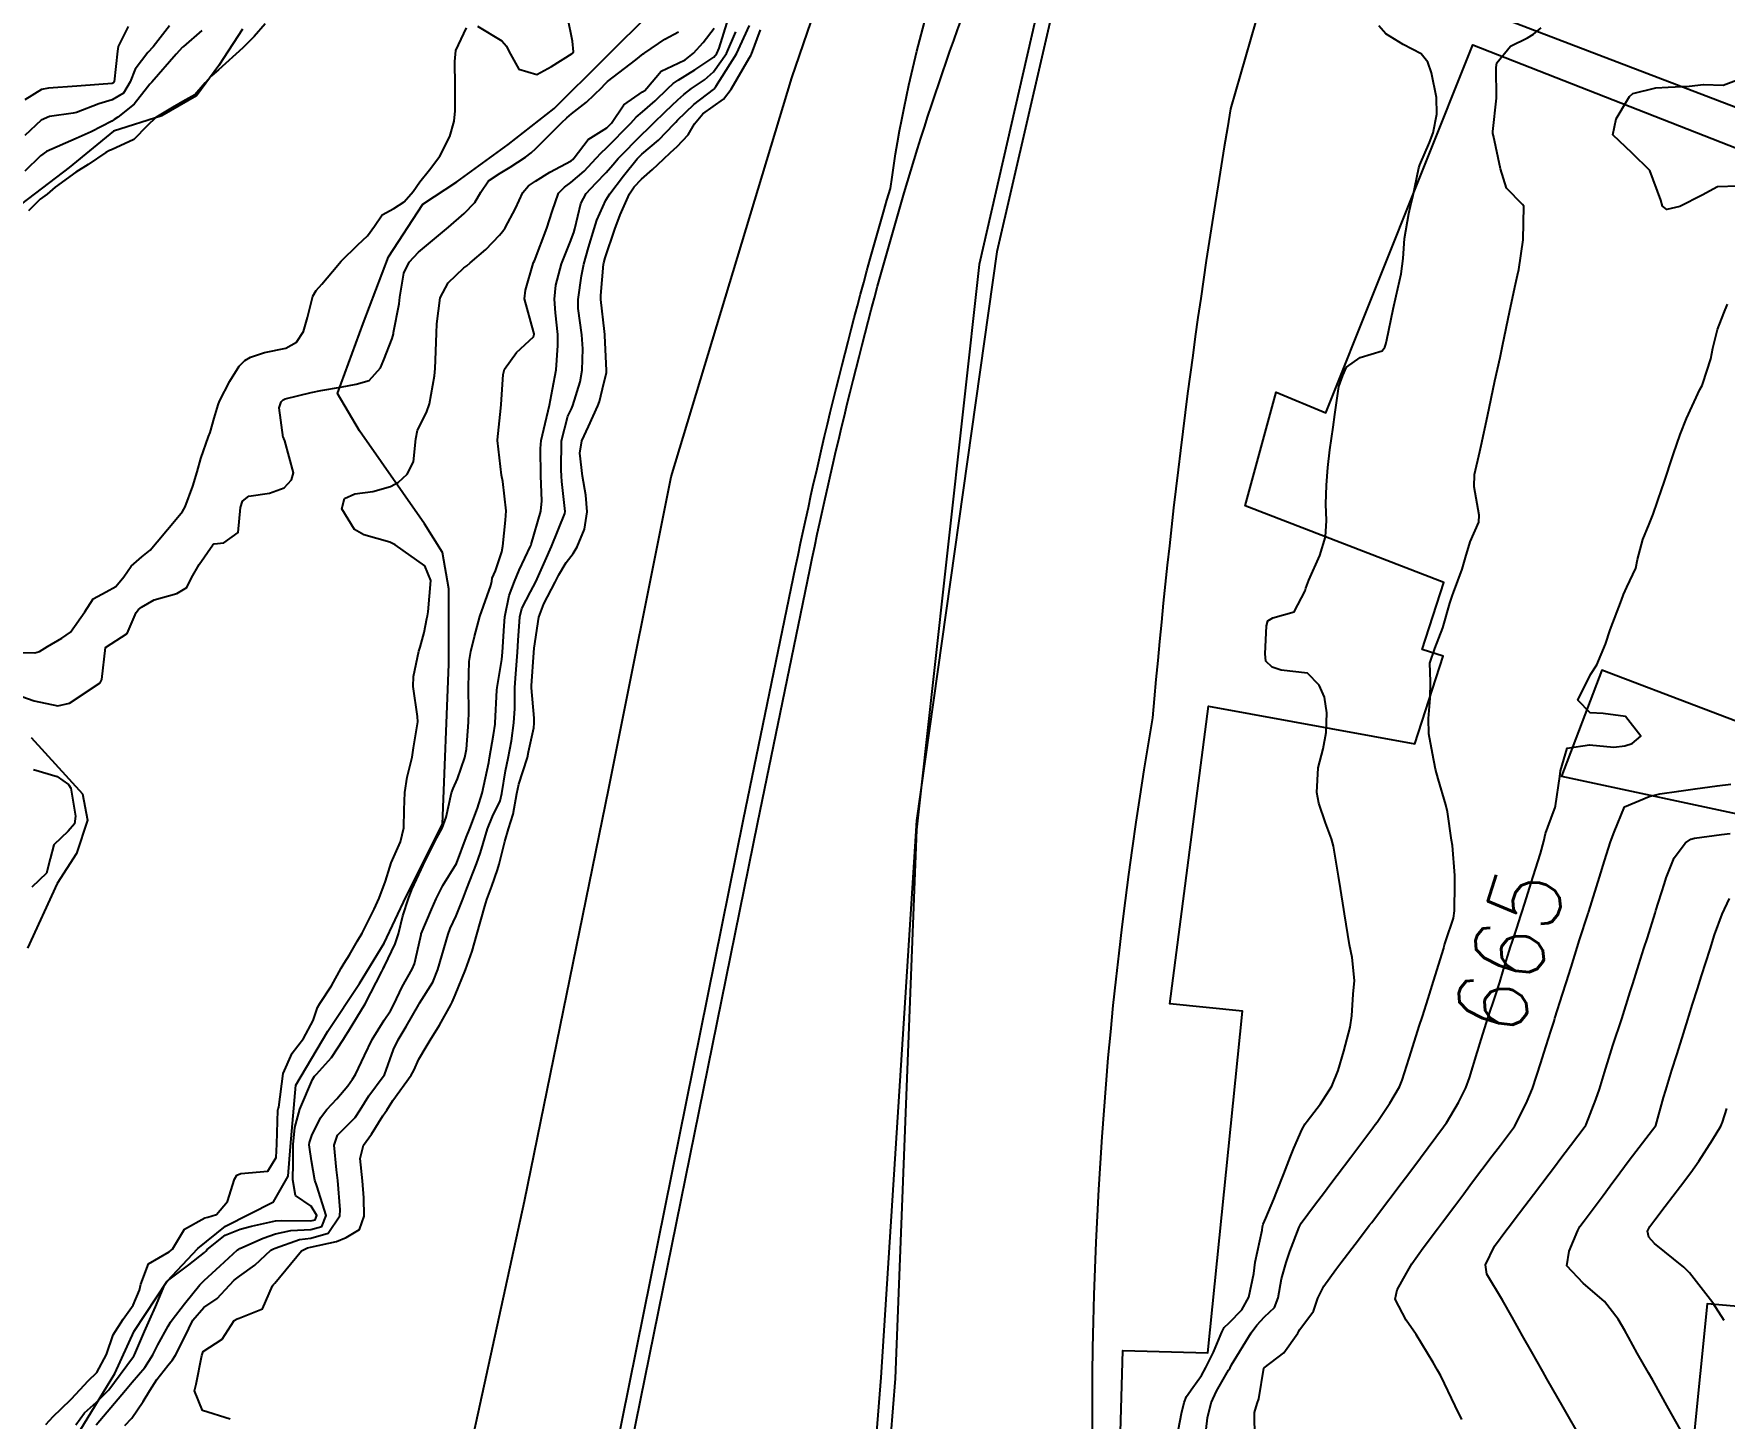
# Model space of a CAD drawing. Header units: metres. Extents: x 292545 to 299085, y 7450245 to 7463078.
# Drawn here: x 296414.7 to 296510.3, y 7459545.2 to 7459623.5 of the extents above; entities that cross this region are included whole.
import ezdxf
from ezdxf.enums import TextEntityAlignment as Align

# ---------------------------------------------------------------- set-up
doc = ezdxf.new("R2010")
doc.units = ezdxf.units.M
for name, color, linetype in [('Area Verde e Lazer', 94, 'Continuous'), ('Cotas', 45, 'Continuous'), ('Curvas de Nivel 1m', 11, 'Continuous'), ('Curvas de Nivel 5m', 15, 'Continuous'), ('Edificações', 30, 'Continuous'), ('Hidrografia', 140, 'Continuous'), ('Vias Primárias', 230, 'Continuous')]:
    doc.layers.add(name, color=color, linetype=linetype)
doc.styles.add('Style-STANDARD', font='STANDARD.shx')

msp = doc.modelspace()

# ---------------------------------------------------------------- linework, layer by layer
at = {"layer": 'Area Verde e Lazer'}
msp.add_lwpolyline([(296447.179, 7459537.394), (296455.607, 7459578.923), (296458.552, 7459593.193, -0.020931), (296463.894, 7459614.532, -0.030843), (296470.964, 7459633.969), (296474.994, 7459640.628), (296475.086, 7459636.984), (296469.137, 7459611.189), (296464.597, 7459579.016), (296462.562, 7459547.512), (296462.037, 7459540.878, -0.375679), (296453.258, 7459532.312, -0.400466)], format="xyb", close=True, dxfattribs=at)
at = {"layer": 'Curvas de Nivel 1m', "flags": 128}
for points, elevation in [([(296413.292, 7459586.268), (296414.682, 7459585.778), (296416.021, 7459585.505), (296416.681, 7459585.65), (296418.412, 7459586.814), (296418.518, 7459586.99), (296418.723, 7459588.81), (296419.938, 7459589.591), (296420.453, 7459590.793), (296420.579, 7459590.958), (296420.746, 7459591.083), (296421.474, 7459591.503), (296422.754, 7459591.858), (296423.316, 7459592.196), (296423.591, 7459592.752), (296424.018, 7459593.504), (296424.791, 7459594.606), (296424.86, 7459594.671), (296425.407, 7459594.734), (296426.213, 7459595.312), (296426.355, 7459596.725), (296426.462, 7459597.08), (296426.823, 7459597.362), (296427.996, 7459597.532), (296428.83, 7459597.837), (296429.237, 7459598.285), (296429.351, 7459598.685), (296428.861, 7459600.489), (296428.797, 7459600.625), (296428.772, 7459600.691), (296428.539, 7459602.355), (296428.647, 7459602.694), (296428.758, 7459602.818), (296428.886, 7459602.866), (296430.344, 7459603.223), (296430.893, 7459603.339), (296432.014, 7459603.54), (296432.899, 7459603.696), (296433.625, 7459603.909), (296434.276, 7459604.626), (296434.462, 7459605.08), (296434.93, 7459606.293), (296434.999, 7459606.552), (296435.012, 7459606.619), (296435.325, 7459608.241), (296435.368, 7459608.616), (296435.598, 7459609.99), (296435.902, 7459610.611), (296436.426, 7459611.168), (296436.993, 7459611.646), (296438.125, 7459612.583), (296439.011, 7459613.357), (296439.6, 7459613.981), (296439.946, 7459614.561), (296440.387, 7459615.202), (296441.039, 7459615.646), (296441.609, 7459615.98), (296442.477, 7459616.536), (296442.802, 7459616.786), (296443.058, 7459617.033), (296444.537, 7459618.508), (296444.808, 7459618.772), (296445.08, 7459618.988), (296445.925, 7459619.657), (296446.796, 7459620.483), (296446.939, 7459620.647), (296447.106, 7459620.82), (296448.717, 7459622.054), (296449.122, 7459622.394), (296449.16, 7459622.413), (296449.228, 7459622.449), (296450.355, 7459623.213), (296451.135, 7459623.642)], 656), ([(296422.337, 7459623.974), (296421.415, 7459622.786), (296421.12, 7459622.466), (296420.393, 7459621.515), (296420.119, 7459620.8), (296419.741, 7459620.156), (296419.087, 7459619.778), (296418.34, 7459619.561), (296417.077, 7459619.079), (296416.884, 7459619.025), (296415.555, 7459618.853), (296415.071, 7459618.632), (296414.161, 7459617.77)], 657), ([(296419.998, 7459623.944), (296419.436, 7459622.807), (296419.391, 7459622.537), (296419.205, 7459620.809), (296419.171, 7459620.74), (296419.101, 7459620.707), (296417.35, 7459620.577), (296417.099, 7459620.554), (296415.496, 7459620.455), (296415.096, 7459620.366), (296414.162, 7459619.794)], 658), ([(296424.168, 7459623.714), (296423.123, 7459622.812), (296423.067, 7459622.761), (296422.716, 7459622.363), (296421.348, 7459620.786), (296421.225, 7459620.665), (296421.099, 7459620.504), (296420.338, 7459619.544), (296419.416, 7459618.807), (296419.213, 7459618.667), (296419.071, 7459618.573), (296417.907, 7459617.979), (296417.061, 7459617.597), (296415.386, 7459616.855), (296415.051, 7459616.626), (296414.162, 7459615.749)], 656), ([(296415.352, 7459544.849), (296415.756, 7459545.295), (296416.212, 7459545.729), (296416.77, 7459546.282), (296417.294, 7459546.829), (296417.741, 7459547.312), (296418.233, 7459547.796), (296418.774, 7459548.812), (296419.145, 7459549.921), (296419.723, 7459550.798), (296420.281, 7459551.592), (296420.638, 7459552.438), (296420.721, 7459552.786), (296421.146, 7459553.941), (296422.311, 7459554.606), (296422.509, 7459554.767), (296423.19, 7459555.897), (296424.34, 7459556.536), (296424.501, 7459556.578), (296425.001, 7459556.733), (296425.61, 7459557.467), (296426.022, 7459558.723), (296426.143, 7459558.944), (296426.366, 7459559.046), (296427.901, 7459559.171), (296428.375, 7459559.955), (296428.418, 7459560.699), (296428.474, 7459562.637), (296428.486, 7459562.699), (296428.514, 7459562.798), (296428.776, 7459564.695), (296429.278, 7459565.86), (296429.926, 7459566.678), (296430.473, 7459567.7), (296430.716, 7459568.433), (296430.838, 7459568.666), (296431.493, 7459569.66), (296432.046, 7459570.655), (296432.22, 7459570.94), (296432.515, 7459571.425), (296432.966, 7459572.204), (296433.226, 7459572.64), (296433.915, 7459573.998), (296434.195, 7459574.625), (296434.563, 7459575.589), (296434.802, 7459576.386), (296434.883, 7459576.617), (296435.401, 7459577.802), (296435.597, 7459578.61), (296435.612, 7459579.611), (296435.642, 7459580.61), (296435.779, 7459581.465), (296436.056, 7459582.606), (296436.14, 7459583.123), (296436.378, 7459584.603), (296436.374, 7459584.905), (296436.114, 7459586.606), (296436.137, 7459587.17), (296436.447, 7459588.603), (296436.507, 7459588.82), (296436.734, 7459589.661), (296436.896, 7459590.444), (296436.926, 7459590.598), (296436.977, 7459590.828), (296437.127, 7459592.595), (296436.775, 7459593.417), (296435.095, 7459594.617), (296434.794, 7459594.762), (296433.326, 7459595.17), (296432.801, 7459595.482), (296432.091, 7459596.657), (296432.245, 7459597.232), (296432.826, 7459597.49), (296433.84, 7459597.622), (296434.832, 7459597.903), (296435.294, 7459598.157), (296435.789, 7459598.611), (296436.14, 7459599.317), (296436.276, 7459600.606), (296436.374, 7459601.099), (296436.878, 7459602.106), (296437.049, 7459602.598), (296437.322, 7459604.178), (296437.364, 7459604.593), (296437.381, 7459605.057), (296437.436, 7459606.592), (296437.458, 7459607.112), (296437.651, 7459608.59), (296438.106, 7459609.443), (296438.979, 7459610.276), (296439.147, 7459610.402), (296439.35, 7459610.566), (296440.222, 7459611.327), (296440.999, 7459612.135), (296441.188, 7459612.361), (296441.318, 7459612.547), (296441.913, 7459613.642), (296442.32, 7459614.537), (296442.65, 7459614.913), (296443.033, 7459615.179), (296443.858, 7459615.7), (296445.05, 7459616.331), (296445.149, 7459616.402), (296445.223, 7459616.498), (296446.01, 7459617.544), (296447.07, 7459618.205), (296447.343, 7459618.476), (296448.044, 7459619.51), (296449.1, 7459620.235), (296449.227, 7459620.323), (296449.33, 7459620.448), (296450.152, 7459621.4), (296451.117, 7459621.867), (296451.498, 7459622.047), (296451.975, 7459622.421), (296452.516, 7459623.029), (296453.137, 7459623.837)], 657), ([(296417.038, 7459544.832), (296417.528, 7459545.509), (296418.216, 7459546.103), (296418.901, 7459546.81), (296420.241, 7459548.626), (296420.313, 7459548.719), (296420.352, 7459548.789), (296420.931, 7459550.116), (296421.23, 7459550.78), (296421.547, 7459551.511), (296422.083, 7459552.772), (296422.162, 7459552.904), (296422.295, 7459553.022), (296423.425, 7459553.874), (296424.311, 7459554.586), (296424.394, 7459554.657), (296424.475, 7459554.738), (296425.496, 7459555.558), (296426.331, 7459555.894), (296426.979, 7459556.067), (296428.338, 7459556.361), (296428.645, 7459556.389), (296430.338, 7459556.364), (296430.58, 7459556.427), (296430.671, 7459556.667), (296430.348, 7459557.208), (296429.472, 7459557.802), (296429.322, 7459558.686), (296429.337, 7459559.65), (296429.328, 7459560.686), (296429.426, 7459561.656), (296429.717, 7459562.68), (296430.43, 7459564.357), (296430.548, 7459564.553), (296430.655, 7459564.668), (296431.501, 7459565.605), (296432.179, 7459566.653), (296432.284, 7459566.832), (296432.467, 7459567.103), (296433.403, 7459568.636), (296434.35, 7459570.471), (296434.418, 7459570.621), (296434.446, 7459570.678), (296434.505, 7459570.772), (296435.107, 7459572.031), (296435.283, 7459572.612), (296435.537, 7459573.616), (296435.851, 7459574.607), (296436.042, 7459575.121), (296436.569, 7459576.252), (296436.687, 7459576.483), (296436.743, 7459576.598), (296437.353, 7459577.831), (296437.755, 7459578.588), (296437.982, 7459579.214), (296438.296, 7459580.583), (296438.386, 7459580.823), (296438.635, 7459581.365), (296439.043, 7459582.574), (296439.129, 7459583.045), (296439.241, 7459584.571), (296439.261, 7459585.154), (296439.245, 7459586.572), (296439.283, 7459588.003), (296439.384, 7459588.57), (296439.596, 7459589.432), (296439.898, 7459590.563), (296440.513, 7459592.306), (296440.562, 7459592.552), (296440.589, 7459592.729), (296440.772, 7459593.134), (296441.126, 7459594.209), (296441.188, 7459594.546), (296441.34, 7459596.012), (296441.373, 7459596.544), (296441.182, 7459598.194), (296441.124, 7459598.547), (296440.897, 7459600.515), (296440.896, 7459600.55), (296441.077, 7459602.352), (296441.1, 7459602.548), (296441.214, 7459604.241), (296441.288, 7459604.546), (296441.964, 7459605.498), (296442.931, 7459606.375), (296442.956, 7459606.53), (296442.958, 7459606.555), (296442.934, 7459606.683), (296442.414, 7459608.535), (296442.472, 7459609.024), (296442.903, 7459610.531), (296442.929, 7459610.585), (296442.984, 7459610.685), (296443.686, 7459612.52), (296443.974, 7459613.477), (296444.341, 7459614.51), (296444.68, 7459614.854), (296445.032, 7459615.103), (296445.79, 7459615.745), (296446.466, 7459616.486), (296446.748, 7459616.791), (296447.059, 7459617.062), (296448.423, 7459618.46), (296448.729, 7459618.804), (296449.083, 7459619.11), (296449.813, 7459619.722), (296450.531, 7459620.436), (296450.826, 7459620.712), (296451.108, 7459620.894), (296452.058, 7459621.476), (296453.121, 7459622.198), (296453.296, 7459622.407), (296453.426, 7459622.706), (296453.957, 7459624.398)], 658), ([(296418.189, 7459544.82), (296419.844, 7459546.796), (296420.227, 7459547.244), (296420.941, 7459548.077), (296421.39, 7459548.779), (296421.676, 7459549.351), (296422.267, 7459550.405), (296422.399, 7459550.641), (296422.484, 7459550.767), (296423.193, 7459551.667), (296424.061, 7459552.743), (296424.295, 7459552.985), (296425.205, 7459553.83), (296426.19, 7459554.721), (296426.26, 7459554.774), (296426.314, 7459554.802), (296427.633, 7459555.397), (296428.327, 7459555.632), (296429.203, 7459555.814), (296430.331, 7459555.883), (296430.945, 7459556.053), (296431.192, 7459556.662), (296430.672, 7459558.355), (296430.565, 7459558.668), (296430.374, 7459559.772), (296430.25, 7459560.54), (296430.247, 7459560.672), (296430.262, 7459560.795), (296430.391, 7459561.19), (296430.883, 7459562.188), (296431.242, 7459562.662), (296431.802, 7459563.273), (296432.427, 7459564.013), (296432.695, 7459564.383), (296432.855, 7459564.646), (296433.375, 7459565.714), (296433.805, 7459566.63), (296434.474, 7459567.725), (296434.838, 7459568.258), (296435.032, 7459568.615), (296435.499, 7459569.603), (296436.062, 7459570.604), (296436.194, 7459570.917), (296436.53, 7459572.395), (296436.57, 7459572.562), (296436.578, 7459572.6), (296437.153, 7459573.988), (296437.42, 7459574.591), (296437.807, 7459575.341), (296438.573, 7459576.58), (296439.12, 7459578.047), (296439.319, 7459578.569), (296439.762, 7459579.71), (296440.014, 7459580.559), (296440.394, 7459582.307), (296440.443, 7459582.553), (296440.663, 7459583.857), (296440.749, 7459584.472), (296440.754, 7459584.549), (296440.857, 7459586.383), (296440.874, 7459586.548), (296441.129, 7459588.133), (296441.175, 7459588.545), (296441.262, 7459590.021), (296441.309, 7459590.544), (296441.555, 7459591.742), (296441.846, 7459592.539), (296442.123, 7459593.186), (296442.755, 7459594.53), (296442.767, 7459594.557), (296442.794, 7459594.629), (296443.344, 7459596.522), (296443.391, 7459597.094), (296443.349, 7459598.522), (296443.326, 7459600.053), (296443.366, 7459600.522), (296443.51, 7459601.161), (296443.823, 7459602.516), (296443.998, 7459603.411), (296444.2, 7459604.511), (296444.311, 7459605.893), (296444.294, 7459606.51), (296444.166, 7459607.733), (296444.112, 7459608.513), (296444.18, 7459609.296), (296444.507, 7459610.507), (296444.995, 7459611.734), (296445.208, 7459612.29), (296445.265, 7459612.497), (296445.598, 7459613.913), (296445.903, 7459614.491), (296446.448, 7459615.07), (296447.041, 7459615.683), (296447.409, 7459616.113), (296447.719, 7459616.47), (296449.067, 7459617.839), (296449.38, 7459618.136), (296449.696, 7459618.444), (296450.397, 7459619.124), (296451.093, 7459619.781), (296451.434, 7459620.09), (296451.861, 7459620.422), (296452.597, 7459620.927), (296453.113, 7459621.376), (296453.835, 7459622.399), (296454.376, 7459623.632)], 659), ([(296425.769, 7459545.156), (296424.206, 7459545.646), (296423.756, 7459546.755), (296423.851, 7459547.129), (296424.169, 7459548.751), (296424.181, 7459548.814), (296424.246, 7459548.979), (296425.311, 7459549.676), (296426.003, 7459550.723), (296426.169, 7459550.826), (296426.274, 7459550.859), (296427.596, 7459551.39), (296428.172, 7459552.701), (296428.227, 7459552.768), (296428.294, 7459552.837), (296429.812, 7459554.678), (296430.142, 7459554.846), (296430.316, 7459554.873), (296431.781, 7459555.195), (296432.325, 7459555.427), (296433.086, 7459555.888), (296433.343, 7459556.64), (296433.324, 7459557.67), (296433.248, 7459558.641), (296433.124, 7459559.894), (296433.32, 7459560.641), (296433.756, 7459561.273), (296434.408, 7459562.302), (296434.543, 7459562.496), (296434.634, 7459562.627), (296434.976, 7459563.179), (296436.013, 7459564.606), (296436.159, 7459564.881), (296436.447, 7459565.522), (296436.846, 7459566.207), (296437.075, 7459566.594), (296437.618, 7459567.442), (296438.247, 7459568.582), (296438.322, 7459568.744), (296438.489, 7459569.145), (296439.088, 7459570.571), (296439.458, 7459571.626), (296439.715, 7459572.562), (296440.174, 7459574.18), (296440.294, 7459574.554), (296440.56, 7459575.302), (296440.887, 7459576.229), (296440.98, 7459576.546), (296441.298, 7459577.838), (296441.505, 7459578.541), (296441.773, 7459579.376), (296441.992, 7459580.536), (296442.094, 7459581.07), (296442.571, 7459582.531), (296442.59, 7459582.584), (296442.649, 7459582.906), (296442.936, 7459584.259), (296442.963, 7459584.526), (296442.957, 7459584.807), (296442.813, 7459586.528), (296442.811, 7459586.644), (296442.954, 7459588.527), (296442.972, 7459588.773), (296443.221, 7459590.523), (296443.501, 7459591.269), (296444.153, 7459592.509), (296444.361, 7459592.914), (296444.78, 7459593.609), (296445.17, 7459594.114), (296445.403, 7459594.494), (296445.804, 7459595.489), (296445.964, 7459596.488), (296445.88, 7459597.431), (296445.688, 7459598.491), (296445.543, 7459599.802), (296445.663, 7459600.492), (296446.044, 7459601.315), (296446.573, 7459602.483), (296446.651, 7459602.718), (296446.902, 7459603.752), (296447.047, 7459604.343), (296447.06, 7459604.479), (296446.964, 7459606.448), (296446.965, 7459606.48), (296446.959, 7459606.505), (296446.935, 7459606.687), (296446.727, 7459608.482), (296446.727, 7459608.712), (296446.882, 7459610.481), (296446.898, 7459610.566), (296446.987, 7459610.841), (296447.535, 7459612.472), (296447.829, 7459613.286), (296448.356, 7459614.46), (296448.623, 7459614.863), (296449.036, 7459615.298), (296449.65, 7459615.837), (296450.281, 7459616.438), (296450.676, 7459616.815), (296451.06, 7459617.15), (296451.681, 7459617.81), (296452.031, 7459618.42), (296452.495, 7459619.003), (296453.088, 7459619.41), (296453.677, 7459619.818), (296454.107, 7459620.395), (296455.121, 7459622.14), (296455.213, 7459622.288), (296455.256, 7459622.379), (296455.772, 7459623.738)], 661), ([(296479.318, 7459544.093), (296479.584, 7459545.467), (296479.732, 7459546.087), (296479.866, 7459546.438), (296480.226, 7459546.948), (296480.701, 7459547.61), (296480.955, 7459548.073), (296481.379, 7459548.942), (296481.861, 7459550.064), (296481.997, 7459550.333), (296482.271, 7459550.605), (296482.991, 7459551.341), (296483.392, 7459552.044), (296483.663, 7459553.396), (296483.751, 7459554.038), (296484.14, 7459555.842), (296484.161, 7459556.033), (296484.19, 7459556.178), (296484.34, 7459556.528), (296484.791, 7459557.591), (296484.965, 7459558.024), (296485.36, 7459559.033), (296485.747, 7459560.016), (296485.928, 7459560.474), (296486.398, 7459561.564), (296486.562, 7459561.848), (296486.684, 7459562.007), (296487.431, 7459562.987), (296488.073, 7459563.994), (296488.442, 7459564.866), (296488.766, 7459565.977), (296489.119, 7459567.328), (296489.214, 7459567.973), (296489.283, 7459569.184), (296489.358, 7459569.971), (296489.227, 7459571.261), (296489.072, 7459571.975), (296488.792, 7459573.735), (296488.757, 7459573.978), (296488.565, 7459575.173), (296488.458, 7459575.868), (296488.438, 7459575.982), (296488.171, 7459577.569), (296488.062, 7459577.988), (296487.721, 7459578.879), (296487.336, 7459579.999), (296487.228, 7459580.6), (296487.313, 7459582), (296487.585, 7459583.07), (296487.758, 7459583.994), (296487.793, 7459585.102), (296487.658, 7459585.996), (296487.366, 7459586.667), (296486.706, 7459587.355), (296485.212, 7459587.521), (296484.71, 7459587.694), (296484.355, 7459588.034), (296484.311, 7459588.442), (296484.385, 7459590.034), (296484.462, 7459590.316), (296484.747, 7459590.479), (296485.946, 7459590.823), (296486.574, 7459592.012), (296486.608, 7459592.168), (296486.769, 7459592.614), (296487.405, 7459594.001), (296487.728, 7459595.067), (296487.776, 7459595.996), (296487.743, 7459596.917), (296487.776, 7459597.996), (296487.85, 7459598.992), (296487.972, 7459599.993), (296488.162, 7459601.277), (296488.254, 7459601.989), (296488.476, 7459603.563), (296488.616, 7459603.984), (296488.698, 7459604.19), (296488.913, 7459604.668), (296489.679, 7459605.215), (296490.927, 7459605.595), (296491.085, 7459605.803), (296491.131, 7459605.957), (296491.185, 7459606.206), (296491.553, 7459607.951), (296491.718, 7459608.706), (296492.006, 7459609.945), (296492.111, 7459610.818), (296492.18, 7459611.942), (296492.426, 7459613.348), (296492.572, 7459613.937), (296492.658, 7459614.306), (296492.992, 7459615.931), (296493.055, 7459616.113), (296493.61, 7459617.382), (296493.811, 7459617.923), (296494.026, 7459618.978), (296493.998, 7459619.921), (296493.723, 7459621.315), (296493.499, 7459621.926), (296493.128, 7459622.391), (296492.107, 7459622.92), (296491.139, 7459623.521), (296490.73, 7459623.964)], 663), ([(296480.912, 7459544.073), (296481.05, 7459545.226), (296481.247, 7459546.07), (296481.548, 7459546.742), (296482.241, 7459547.913), (296482.3, 7459548.001), (296482.329, 7459548.059), (296482.409, 7459548.222), (296483.516, 7459550.041), (296483.833, 7459550.473), (296484.276, 7459550.929), (296484.834, 7459551.475), (296485.052, 7459552.022), (296485.231, 7459553.093), (296485.487, 7459554.018), (296485.704, 7459554.631), (296486.231, 7459556.011), (296486.26, 7459556.084), (296486.336, 7459556.232), (296487.096, 7459557.258), (296487.659, 7459557.997), (296487.957, 7459558.404), (296488.373, 7459558.956), (296489.144, 7459559.979), (296490.4, 7459561.634), (296490.538, 7459561.822), (296490.638, 7459561.958), (296491.352, 7459563.018), (296491.903, 7459563.945), (296492.061, 7459564.32), (296492.449, 7459565.568), (296492.568, 7459565.938), (296493.026, 7459567.381), (296493.199, 7459567.929), (296493.521, 7459568.952), (296493.825, 7459569.92), (296494.411, 7459571.801), (296494.436, 7459571.911), (296494.45, 7459571.985), (296494.528, 7459572.218), (296494.953, 7459573.5), (296495.016, 7459573.905), (296495.032, 7459575.442), (296495.034, 7459575.905), (296494.901, 7459577.596), (296494.855, 7459577.907), (296494.617, 7459579.51), (296494.526, 7459579.911), (296494.098, 7459581.379), (296493.951, 7459581.92), (296493.764, 7459582.816), (296493.573, 7459583.927), (296493.543, 7459584.788), (296493.644, 7459585.926), (296493.65, 7459586.873), (296493.629, 7459587.926), (296493.899, 7459588.749), (296494.358, 7459589.916), (296494.757, 7459591.311), (296494.899, 7459591.771), (296494.952, 7459591.908), (296495.443, 7459593.237), (296495.645, 7459593.901), (296495.911, 7459594.784), (296496.398, 7459595.894), (296496.417, 7459596.294), (296496.125, 7459597.897), (296496.146, 7459598.594), (296496.45, 7459599.894), (296496.525, 7459600.226), (296496.883, 7459601.89), (296497.306, 7459603.884), (296497.59, 7459605.213), (296497.733, 7459605.878), (296497.943, 7459606.875), (296498.153, 7459607.872), (296498.468, 7459609.367), (296498.577, 7459609.866), (296498.649, 7459610.194), (296498.9, 7459611.862), (296498.93, 7459613.769), (296498.871, 7459613.862), (296497.949, 7459614.794), (296497.618, 7459615.881), (296497.214, 7459617.744), (296497.185, 7459617.888), (296497.189, 7459618.003), (296497.386, 7459619.886), (296497.378, 7459621.619), (296497.417, 7459621.877), (296498.188, 7459622.814), (296499.137, 7459623.303), (296499.493, 7459623.503), (296499.912, 7459623.852)], 664), ([(296414.639, 7459581.899), (296415.98, 7459581.499), (296416.626, 7459581.058), (296416.762, 7459580.838), (296417.031, 7459579.257), (296416.958, 7459578.835), (296416.599, 7459578.409), (296415.796, 7459577.642), (296415.587, 7459576.85), (296415.391, 7459576.032), (296414.559, 7459575.237)], 657), ([(296495.431, 7459545.128), (296495.062, 7459545.907), (296494.238, 7459547.605), (296494.062, 7459547.922), (296493.815, 7459548.357), (296492.85, 7459549.934), (296492.275, 7459550.741), (296491.654, 7459551.946), (296491.78, 7459552.463), (296492.308, 7459553.413), (296492.595, 7459553.936), (296493.245, 7459554.849), (296494.054, 7459555.914), (296494.176, 7459556.071), (296494.339, 7459556.29), (296495.035, 7459557.221), (296495.54, 7459557.898), (296495.89, 7459558.372), (296496.374, 7459559.023), (296496.745, 7459559.521), (296497.024, 7459559.884), (296497.614, 7459560.654), (296498.401, 7459561.706), (296498.503, 7459561.869), (296499.134, 7459563.147), (296499.423, 7459563.855), (296499.905, 7459565.306), (296500.074, 7459565.846), (296500.465, 7459567.093), (296500.646, 7459567.664), (296500.699, 7459567.838), (296501.131, 7459569.195), (296501.332, 7459569.832), (296501.613, 7459570.728), (296501.957, 7459571.826), (296502.093, 7459572.261), (296502.551, 7459573.693), (296502.582, 7459573.79), (296502.59, 7459573.819), (296502.609, 7459573.875), (296503.214, 7459575.81), (296503.502, 7459576.726), (296503.839, 7459577.801), (296504.039, 7459578.361), (296504.623, 7459579.79), (296506.025, 7459580.38), (296506.631, 7459580.533), (296507.708, 7459580.683), (296508.634, 7459580.81), (296509.882, 7459580.978), (296510.637, 7459581.079)], 666), ([(296502.195, 7459544.022), (296501.155, 7459545.831), (296500.237, 7459547.436), (296500.01, 7459547.843), (296499.379, 7459548.978), (296498.868, 7459549.861), (296498.648, 7459550.246), (296498.273, 7459550.914), (296497.731, 7459551.876), (296496.84, 7459553.35), (296496.764, 7459553.885), (296497.274, 7459554.93), (296497.98, 7459555.874), (296498.132, 7459556.076), (296498.34, 7459556.356), (296498.994, 7459557.22), (296499.479, 7459557.853), (296500.375, 7459559.033), (296500.721, 7459559.495), (296500.971, 7459559.834), (296501.579, 7459560.64), (296502.402, 7459561.716), (296502.448, 7459561.774), (296502.472, 7459561.819), (296503.013, 7459563.225), (296503.211, 7459563.812), (296503.5, 7459564.752), (296503.824, 7459565.806), (296503.975, 7459566.288), (296504.473, 7459567.8), (296504.953, 7459569.329), (296505.095, 7459569.784), (296505.433, 7459570.862), (296505.729, 7459571.778), (296505.924, 7459572.384), (296506.365, 7459573.772), (296506.409, 7459573.916), (296506.559, 7459574.396), (296506.885, 7459575.452), (296506.98, 7459575.766), (296507.448, 7459576.898), (296508.085, 7459577.755), (296508.382, 7459577.966), (296508.597, 7459578.025), (296510.111, 7459578.217), (296510.601, 7459578.285)], 667), ([(296508.194, 7459543.855), (296507.124, 7459545.761), (296506.237, 7459547.35), (296505.995, 7459547.774), (296505.356, 7459548.885), (296504.851, 7459549.791), (296504.641, 7459550.168), (296504.273, 7459550.804), (296503.508, 7459551.808), (296502.298, 7459552.84), (296501.366, 7459553.829), (296501.493, 7459554.657), (296501.987, 7459555.823), (296502.109, 7459556.05), (296502.341, 7459556.36), (296502.968, 7459557.2), (296503.42, 7459557.809), (296503.822, 7459558.351), (296504.376, 7459559.092), (296504.901, 7459559.792), (296506.403, 7459561.77), (296506.842, 7459563.35), (296506.965, 7459563.765), (296507.314, 7459564.892), (296507.585, 7459565.759), (296507.793, 7459566.423), (296508.21, 7459567.753), (296508.274, 7459567.954), (296508.486, 7459568.622), (296508.76, 7459569.485), (296508.842, 7459569.745), (296508.994, 7459570.229), (296509.468, 7459571.736), (296509.723, 7459572.545), (296510.149, 7459573.726), (296510.562, 7459574.61)], 668), ([(296510.273, 7459550.734), (296509.622, 7459551.737), (296508.308, 7459553.431), (296507.984, 7459553.753), (296506.326, 7459555.089), (296505.999, 7459555.445), (296505.94, 7459555.776), (296506.064, 7459556.047), (296506.343, 7459556.421), (296506.926, 7459557.193), (296507.363, 7459557.76), (296507.797, 7459558.327), (296508.376, 7459559.098), (296508.828, 7459559.743), (296509.609, 7459560.945), (296510.074, 7459561.725), (296510.176, 7459561.954), (296510.418, 7459562.723)], 669)]:
    msp.add_lwpolyline(points, dxfattribs=dict(at, elevation=elevation))
at = {"layer": 'Curvas de Nivel 5m', "flags": 128}
for points, elevation in [([(296439.751, 7459623.949), (296441.129, 7459623.117), (296441.406, 7459622.826), (296441.525, 7459622.544), (296442.097, 7459621.52), (296443.11, 7459621.223), (296443.953, 7459621.673), (296445.122, 7459622.405), (296445.175, 7459622.447), (296445.192, 7459622.499), (296445.129, 7459623.112), (296444.85, 7459624.503)], 655), ([(296413.078, 7459588.516), (296414.718, 7459588.503), (296414.995, 7459588.581), (296415.439, 7459588.853), (296416.249, 7459589.323), (296416.731, 7459589.668), (296417.546, 7459590.828), (296418.025, 7459591.55), (296418.76, 7459591.955), (296419.308, 7459592.262), (296419.759, 7459592.8), (296420.166, 7459593.402), (296420.78, 7459593.935), (296421.252, 7459594.317), (296421.637, 7459594.777), (296422.807, 7459596.176), (296423.077, 7459596.491), (296423.227, 7459596.756), (296423.649, 7459597.934), (296423.908, 7459598.749), (296424.108, 7459599.49), (296424.553, 7459600.743), (296424.636, 7459600.971), (296424.873, 7459601.777), (296425.087, 7459602.532), (296425.171, 7459602.737), (296425.758, 7459603.873), (296426.285, 7459604.726), (296426.606, 7459605.033), (296426.918, 7459605.223), (296427.714, 7459605.502), (296428.923, 7459605.736), (296429.525, 7459606.086), (296429.912, 7459606.68), (296430.137, 7459607.482), (296430.448, 7459608.675), (296430.639, 7459608.992), (296430.963, 7459609.357), (296431.565, 7459610.071), (296432.056, 7459610.654), (296432.992, 7459611.59), (296433.535, 7459612.097), (296433.926, 7459612.631), (296434.363, 7459613.277), (296435.018, 7459613.642), (296435.613, 7459614.025), (296436.111, 7459614.609), (296436.494, 7459615.15), (296437.045, 7459615.827), (296437.621, 7459616.591), (296438.19, 7459617.709), (296438.445, 7459618.579), (296438.493, 7459619.168), (296438.5, 7459620.579), (296438.483, 7459621.946), (296438.539, 7459622.579), (296439.136, 7459623.851)], 655), ([(296427.746, 7459624.095), (296427.13, 7459623.379), (296426.487, 7459622.72), (296425.11, 7459621.478), (296424.715, 7459621.136), (296424.358, 7459620.747), (296423.767, 7459620.079), (296423.087, 7459619.699), (296422.501, 7459619.35), (296421.568, 7459618.783), (296421.068, 7459618.325), (296420.319, 7459617.539), (296419.054, 7459616.955), (296418.947, 7459616.918), (296418.745, 7459616.813), (296417.735, 7459616.135), (296417.042, 7459615.703), (296415.864, 7459614.848), (296415.422, 7459614.459), (296415.022, 7459614.162), (296414.367, 7459613.512)], 655), ([(296419.814, 7459544.796), (296420.199, 7459545.213), (296420.858, 7459546.139), (296421.217, 7459546.78), (296421.616, 7459547.389), (296422.237, 7459548.192), (296422.5, 7459548.508), (296422.673, 7459548.766), (296423.203, 7459549.816), (296423.654, 7459550.749), (296424.28, 7459551.467), (296425.034, 7459551.984), (296425.74, 7459552.726), (296426, 7459553.019), (296426.298, 7459553.247), (296427.163, 7459553.853), (296428.077, 7459554.702), (296428.225, 7459554.79), (296428.315, 7459554.829), (296429.697, 7459555.305), (296430.324, 7459555.388), (296431.308, 7459555.68), (296431.963, 7459556.654), (296432, 7459556.999), (296431.851, 7459558.655), (296431.779, 7459559.246), (296431.645, 7459560.657), (296431.835, 7459561.212), (296432.4, 7459561.784), (296432.839, 7459562.213), (296433.114, 7459562.643), (296433.61, 7459563.449), (296434.432, 7459564.53), (296434.491, 7459564.629), (296435.014, 7459566.055), (296435.271, 7459566.612), (296435.719, 7459567.359), (296436.439, 7459568.6), (296436.455, 7459568.629), (296436.484, 7459568.676), (296437.226, 7459569.862), (296437.524, 7459570.59), (296437.735, 7459571.368), (296438.095, 7459572.584), (296438.218, 7459572.901), (296438.543, 7459573.63), (296438.927, 7459574.574), (296439.151, 7459575.163), (296439.711, 7459576.563), (296439.93, 7459577.212), (296440.317, 7459578.554), (296440.61, 7459579.247), (296441.042, 7459580.123), (296441.144, 7459580.545), (296441.346, 7459581.832), (296441.496, 7459582.541), (296441.678, 7459583.52), (296441.819, 7459584.539), (296441.862, 7459585.358), (296441.871, 7459586.538), (296441.925, 7459587.317), (296442.022, 7459588.537), (296442.061, 7459589.205), (296442.156, 7459590.536), (296442.269, 7459591.013), (296442.757, 7459591.955), (296443.054, 7459592.526), (296443.589, 7459593.709), (296443.94, 7459594.513), (296444.692, 7459596.382), (296444.709, 7459596.502), (296444.525, 7459598.199), (296444.509, 7459598.505), (296444.488, 7459598.856), (296444.509, 7459600.505), (296444.877, 7459601.889), (296445.072, 7459602.307), (296445.157, 7459602.497), (296445.567, 7459603.829), (296445.686, 7459604.492), (296445.71, 7459605.707), (296445.653, 7459606.493), (296445.454, 7459607.988), (296445.449, 7459608.495), (296445.641, 7459609.825), (296445.776, 7459610.492), (296446.045, 7459611.437), (296446.351, 7459612.487), (296446.512, 7459612.981), (296447.019, 7459614.118), (296447.24, 7459614.477), (296448.012, 7459615.491), (296448.792, 7459616.454), (296449.055, 7459616.708), (296449.994, 7459617.51), (296450.879, 7459618.432), (296450.975, 7459618.53), (296451.076, 7459618.633), (296451.993, 7459619.517), (296453.102, 7459620.362), (296453.131, 7459620.381), (296453.149, 7459620.409), (296453.24, 7459620.544), (296454.406, 7459622.391), (296455.139, 7459623.997)], 660), ([(296511.035, 7459614.91), (296509.896, 7459614.87), (296509.03, 7459614.399), (296507.77, 7459613.759), (296507.021, 7459613.581), (296506.779, 7459613.772), (296506.694, 7459614.105), (296506.059, 7459615.78), (296505.058, 7459616.767), (296503.969, 7459617.801), (296504.16, 7459618.721), (296504.804, 7459619.793), (296504.91, 7459619.978), (296505.098, 7459620.146), (296506.412, 7459620.468), (296507.104, 7459620.495), (296508.297, 7459620.56), (296509.107, 7459620.662), (296510.217, 7459620.618), (296511.111, 7459620.947)], 665), ([(296483.72, 7459544.037), (296483.696, 7459545.526), (296483.852, 7459546.035), (296483.944, 7459546.307), (296484.232, 7459548.03), (296484.243, 7459548.055), (296485.364, 7459548.907), (296486.15, 7459550.011), (296486.187, 7459550.088), (296486.266, 7459550.22), (296487.034, 7459551.25), (296487.288, 7459552), (296487.618, 7459552.678), (296488.309, 7459553.609), (296488.595, 7459553.986), (296489.401, 7459555.051), (296490.098, 7459555.964), (296490.198, 7459556.099), (296490.338, 7459556.283), (296491.06, 7459557.245), (296491.6, 7459557.948), (296491.932, 7459558.379), (296492.373, 7459558.968), (296493.089, 7459559.929), (296494.401, 7459561.695), (296494.494, 7459561.817), (296494.556, 7459561.908), (296495.252, 7459563.071), (296495.659, 7459563.898), (296495.867, 7459564.467), (296496.305, 7459565.891), (296496.34, 7459566.006), (296496.458, 7459566.387), (296496.816, 7459567.54), (296496.928, 7459567.885), (296497.313, 7459569.059), (296497.576, 7459569.879), (296497.795, 7459570.592), (296498.191, 7459571.873), (296498.273, 7459572.126), (296498.539, 7459572.923), (296498.777, 7459573.639), (296498.851, 7459573.866), (296498.98, 7459574.286), (296499.47, 7459575.857), (296499.879, 7459577.144), (296500.06, 7459577.848), (296500.165, 7459578.281), (296500.618, 7459579.507), (296500.706, 7459579.754), (296500.724, 7459579.839), (296500.971, 7459581.506), (296501.003, 7459581.836), (296501.38, 7459583.109), (296502.658, 7459583.289), (296504.022, 7459583.165), (296504.658, 7459583.25), (296505.071, 7459583.373), (296505.563, 7459583.781), (296504.679, 7459584.895), (296503.426, 7459585.064), (296502.682, 7459585.108), (296502, 7459585.827), (296502.707, 7459587.276), (296503.071, 7459587.815), (296503.553, 7459588.985), (296503.828, 7459589.804), (296504.454, 7459591.488), (296504.568, 7459591.793), (296504.767, 7459592.223), (296505.277, 7459593.286), (296505.367, 7459593.784), (296505.66, 7459594.921), (296506.025, 7459595.778), (296506.247, 7459596.347), (296506.738, 7459597.771), (296506.763, 7459597.841), (296506.836, 7459598.038), (296507.4, 7459599.762), (296507.776, 7459600.85), (296508.141, 7459601.751), (296508.899, 7459603.392), (296509.02, 7459603.621), (296509.071, 7459603.738), (296509.521, 7459605.137), (296509.63, 7459605.733), (296509.883, 7459606.791), (296510.244, 7459607.727), (296510.449, 7459608.234)], 665)]:
    msp.add_lwpolyline(points, dxfattribs=dict(at, elevation=elevation))
at = {"layer": 'Edificações'}
for points in [[(296558.305, 7459601.243), (296494.785, 7459625.541), (296505.917, 7459655.719), (296502.956, 7459656.811), (296508.642, 7459670.798), (296518.62, 7459666.741)], [(296475.996, 7459539.798), (296476.259, 7459549.035), (296481.07, 7459548.898), (296483.019, 7459568.229), (296478.919, 7459568.642), (296481.103, 7459585.491), (296492.778, 7459583.349), (296494.384, 7459588.311), (296493.189, 7459588.698), (296494.416, 7459592.487), (296483.18, 7459596.823), (296484.932, 7459603.247), (296487.741, 7459602.081), (296496.047, 7459622.905), (296560.943, 7459597.464)], [(296514.843, 7459583.153), (296503.346, 7459587.519), (296501.066, 7459581.517), (296512.322, 7459579.111)], [(296520.833, 7459550.677), (296509.31, 7459551.678), (296507.324, 7459531.965)]]:
    msp.add_lwpolyline(points, dxfattribs=at)
at = {"layer": 'Hidrografia'}
for points in [[(296416.18, 7459542.705), (296419.254, 7459547.726), (296420.336, 7459550.127), (296422.2, 7459552.949), (296423.943, 7459554.811), (296425.506, 7459556.072), (296428.212, 7459557.453), (296429.053, 7459558.894), (296429.174, 7459560.575), (296429.481, 7459564.037), (296431.285, 7459567.099), (296433.088, 7459569.801), (296434.471, 7459572.083), (296435.733, 7459574.725), (296437.778, 7459578.808), (296438.143, 7459587.868), (296438.143, 7459592.131), (296437.782, 7459594.173), (296436.76, 7459595.794), (296433.09, 7459601.057), (296431.834, 7459603.18), (296433.283, 7459607.136), (296434.732, 7459610.899), (296436.664, 7459613.89), (296438.596, 7459615.144), (296441.495, 7459617.267), (296444.103, 7459619.293), (296449.72, 7459624.884)], [(296426.459, 7459623.779), (296425.137, 7459621.725), (296423.864, 7459620.013), (296421.905, 7459618.889), (296419.163, 7459618.008), (296416.666, 7459615.955), (296413.581, 7459613.607)], [(296414.506, 7459583.719), (296417.422, 7459580.533), (296417.701, 7459579.045), (296417.08, 7459577.152), (296415.993, 7459575.446), (296414.306, 7459571.794)]]:
    msp.add_lwpolyline(points, dxfattribs=at)
at = {"layer": 'Vias Primárias'}
msp.add_lwpolyline([(296435.392, 7459525.276), (296442.413, 7459557.486), (296447.189, 7459580.85), (296450.716, 7459598.467), (296457.538, 7459621.028), (296466.279, 7459646.539), (296475.025, 7459663.573), (296483.416, 7459679.642), (296490.633, 7459693.394), (296501.833, 7459714.411), (296507.958, 7459726.531), (296523.75, 7459755.852), (296542.423, 7459791.216), (296555.043, 7459815.041), (296567.208, 7459838.297), (296584.914, 7459872.524), (296597.892, 7459897.004), (296606.065, 7459912.148), (296613.46, 7459926.475), (296621.915, 7459943.637), (296629.767, 7459959.907), (296643.246, 7459988.536)], dxfattribs=at)
at = {"layer": 'Vias Primárias', "elevation": 674.984}
msp.add_lwpolyline([(296663.169, 7459773.474), (296620.062, 7459820.975, 0.451706), (296612.343, 7459820.862, -0.054175), (296593.012, 7459802.673, 0.025389), (296559.85, 7459770.111, 0.000469), (296536.56, 7459740.352, 0.005062), (296511.142, 7459699.099, 0.008627), (296502.131, 7459679.07), (296491.4, 7459650.678), (296482.35, 7459619.272, 0.020956), (296477.94, 7459584.823, 0.051595), (296474.648, 7459537.243, 0.340599), (296486.237, 7459528.923), (296580.343, 7459520.421)], format="xyb", dxfattribs=at)
at = {"layer": 'Vias Primárias'}
msp.add_lwpolyline([(296444.726, 7459529.125), (296454.806, 7459579.086), (296457.751, 7459593.358, -0.020931), (296463.111, 7459614.764, -0.075081), (296469.018, 7459634.985, -0.009078), (296480.717, 7459662.768), (296496.492, 7459697.203), (296496.989, 7459696.821), (296485.239, 7459668.772), (296479.428, 7459652.59), (296474.037, 7459636.228), (296468.134, 7459610.47), (296464.584, 7459578.49), (296463.377, 7459547.454), (296462.852, 7459540.814, -0.375679), (296453.303, 7459531.496, 0.108093)], format="xyb", close=True, dxfattribs=at)

# ---------------------------------------------------------------- texts
at = {"layer": 'Cotas', "style": 'Style-STANDARD'}
msp.add_text('665', height=4, rotation=72.4363, dxfattribs=at).set_placement((296498.106, 7459571.616, 665), align=Align.MIDDLE_CENTER)

doc.saveas('drawing.dxf')
